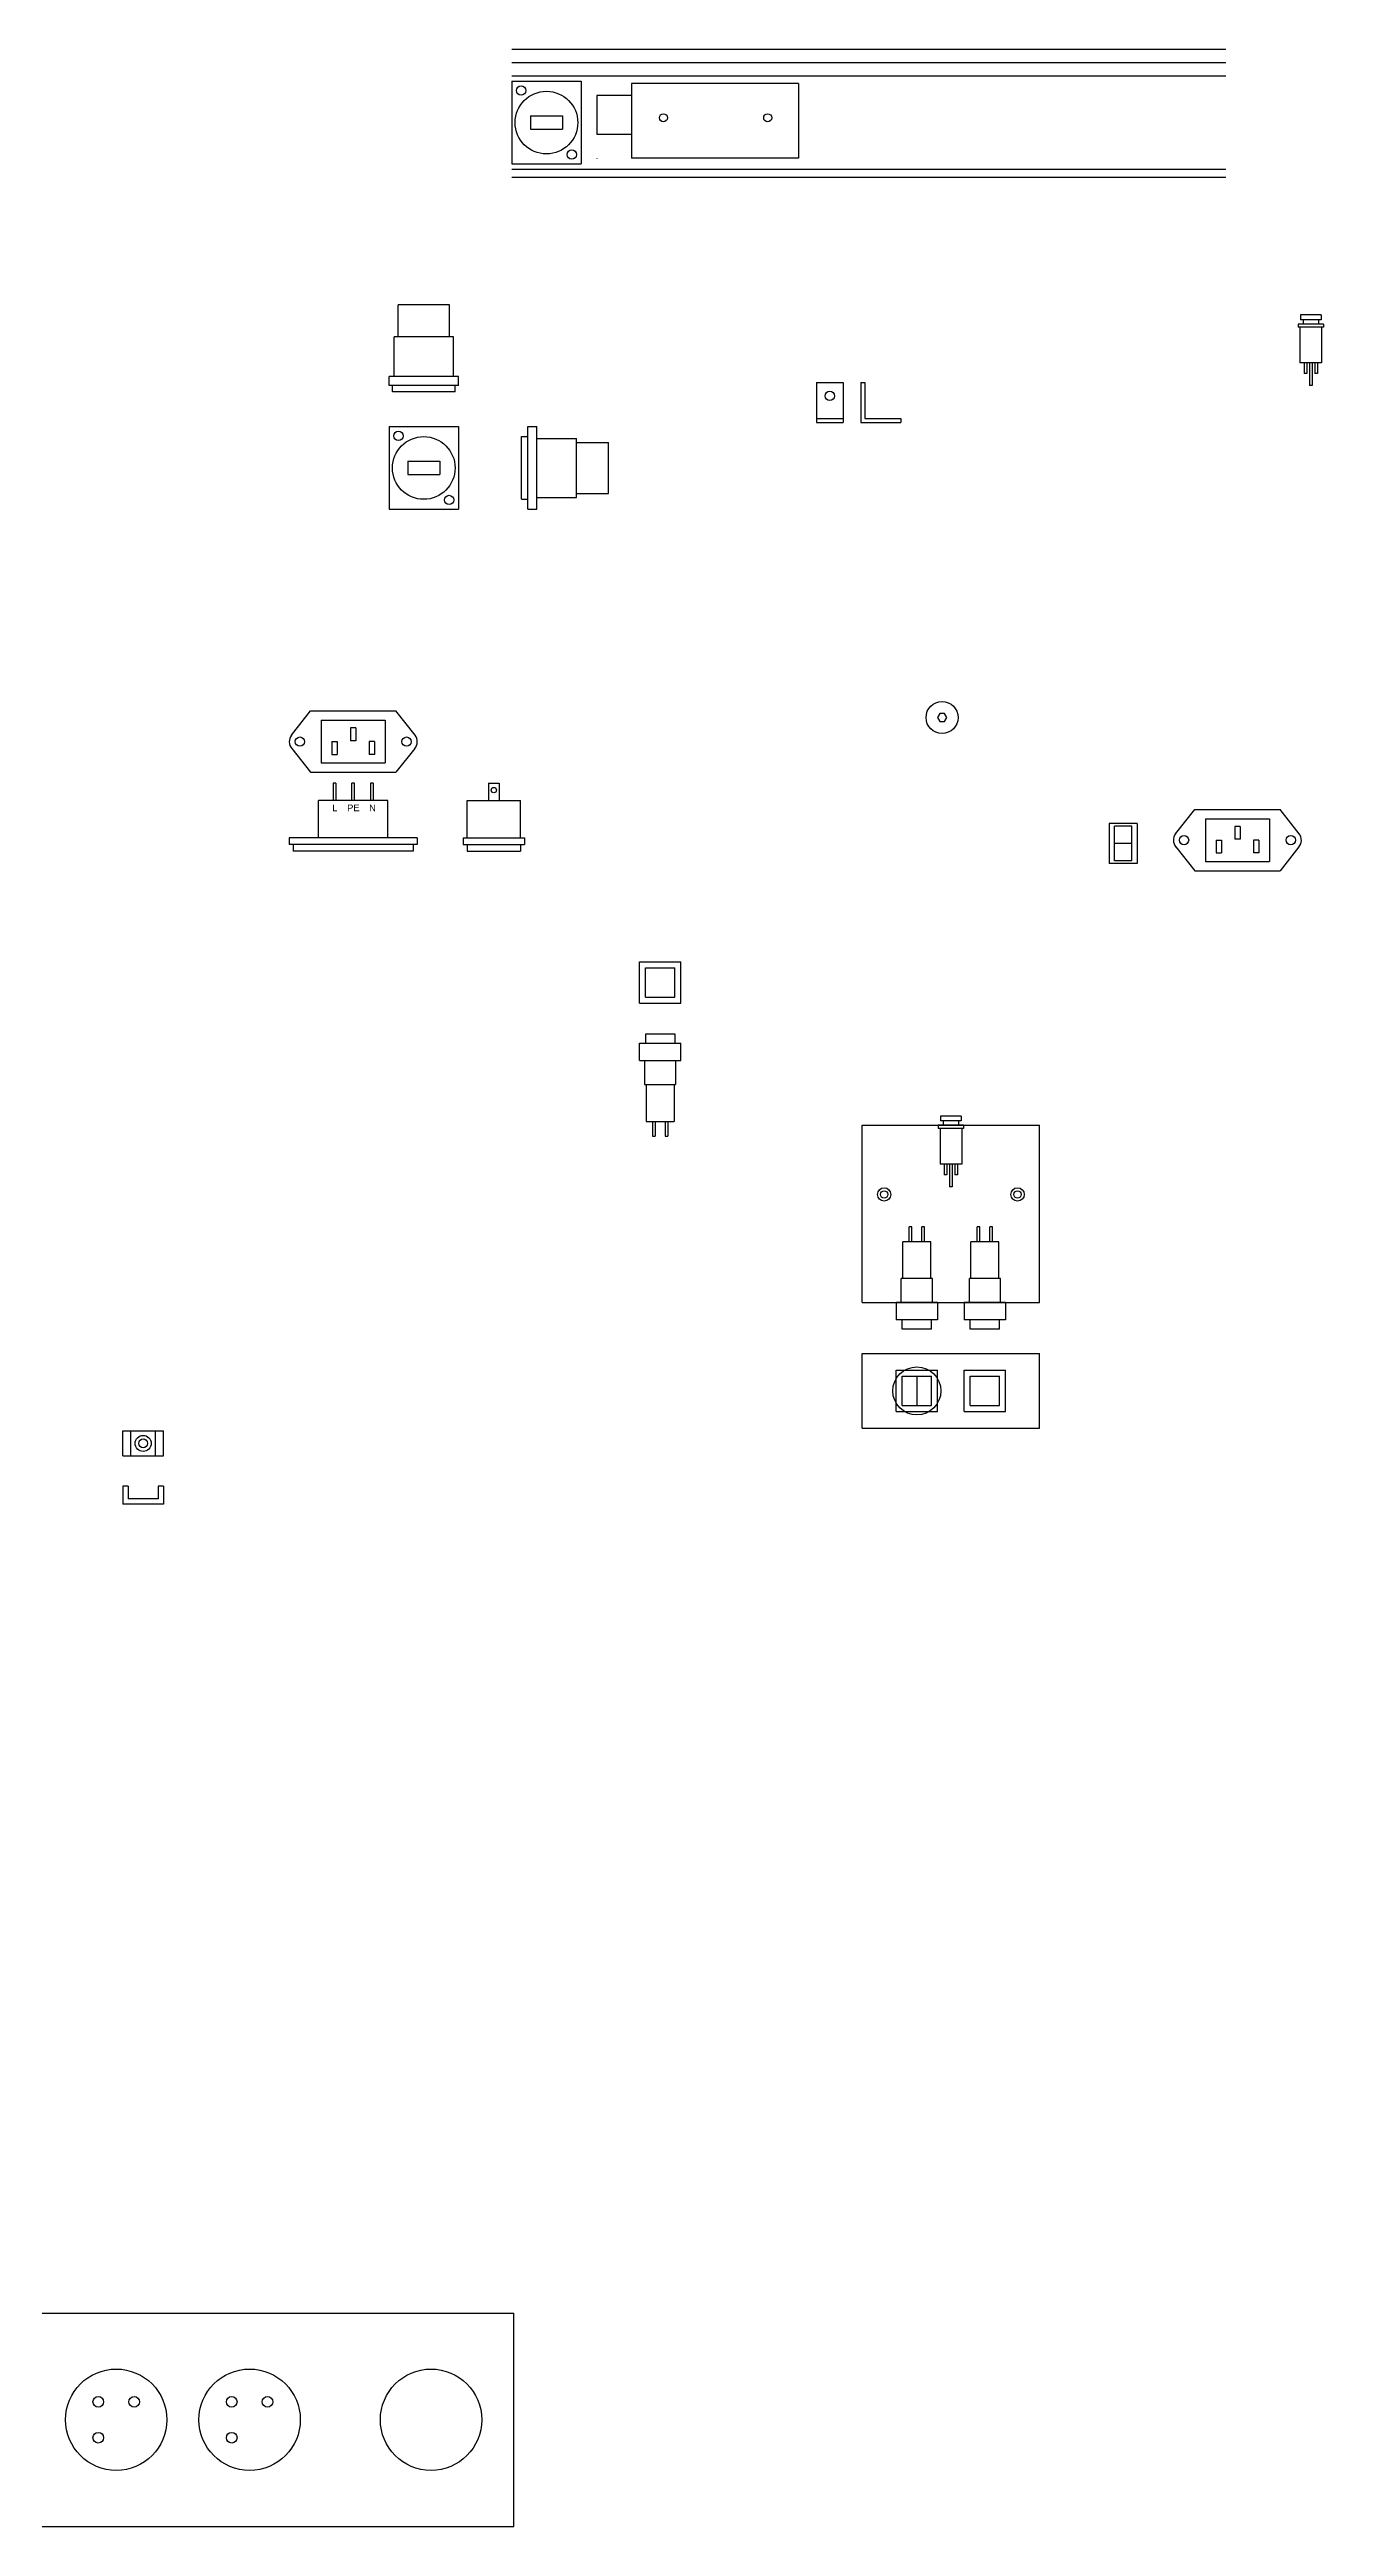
# Model space of a CAD drawing. Header units: millimetres. Extents: x 568 to 6362, y 128 to 2487.
# Drawn here: x 5354 to 5832, y 1533 to 2462 of the extents above; entities that cross this region are included whole.
import ezdxf

# ---------------------------------------------------------------- set-up
doc = ezdxf.new("R2010")
doc.units = ezdxf.units.MM

# ---------------------------------------------------------------- blocks, each defined once
blk = doc.blocks.new('Z$W@#28253')
at = {"color": 221}
for p, q in [((0, 23.1), (0, 21.9)), ((9.5, 23.1), (0, 23.1)), ((9.5, 21.9), (0, 21.9)), ((0.7, 21.9), (0.7, 8.5)), ((8.65, 26.5), (0.85, 26.5)), ((0.85, 26.5), (0.85, 24.7)), ((8.65, 24.7), (0.85, 24.7)), ((1.85, 24.7), (1.85, 23.1)), ((7.65, 24.7), (7.65, 23.1)), ((8.65, 26.5), (8.65, 24.7)), ((8.8, 21.9), (8.8, 8.5)), ((9.5, 23.1), (9.5, 21.9)), ((8.8, 8.5), (0.7, 8.5)), ((2.25, 8.5), (2.25, 4.5)), ((3.25, 4.5), (2.25, 4.5)), ((3.25, 8.5), (3.25, 4.5)), ((4.25, 8.5), (4.25, 0)), ((5.25, 0), (4.25, 0)), ((5.25, 8.5), (5.25, 0)), ((6.25, 8.5), (6.25, 4.5)), ((7.25, 4.5), (6.25, 4.5)), ((7.25, 8.5), (7.25, 4.5))]:
    blk.add_line(p, q, dxfattribs=at)
blk = doc.blocks.new('Z$W@#6868')
at = {"color": 161}
for p, q in [((2.25, 38.4), (13.25, 38.4)), ((2.25, 38.4), (2.25, 34.9)), ((13.25, 38.4), (13.25, 34.9)), ((0, 34.9), (15.5, 34.9)), ((0, 28.4), (0, 34.9)), ((0, 28.4), (15.5, 28.4)), ((1.925, 28.4), (1.925, 19.4)), ((13.575, 28.4), (13.575, 19.4)), ((15.5, 28.4), (15.5, 34.9)), ((1.925, 19.4), (13.575, 19.4)), ((2.5, 19.4), (2.5, 5.6)), ((13, 19.4), (13, 5.6)), ((2.5, 5.6), (13, 5.6)), ((4.85, 5.6), (4.85, 0)), ((4.85, 0), (5.85, 0)), ((5.85, 5.6), (5.85, 0)), ((9.65, 5.6), (9.65, 0)), ((9.65, 0), (10.65, 0)), ((10.65, 5.6), (10.65, 0))]:
    blk.add_line(p, q, dxfattribs=at)
blk = doc.blocks.new('Z$W@#27644')
at = {"color": 161}
for p, q in [((0, 0), (0, 15.5)), ((0, 15.5), (15.5, 15.5)), ((2.25, 2.25), (2.25, 13.25)), ((2.25, 13.25), (13.25, 13.25)), ((13.25, 2.25), (13.25, 13.25)), ((15.5, 0), (15.5, 15.5)), ((0, 0), (15.5, 0)), ((2.25, 2.25), (13.25, 2.25))]:
    blk.add_line(p, q, dxfattribs=at)
blk = doc.blocks.new('Z$W@#24464')
at = {"color": 52}
for p, q in [((0, 0), (0, 10.5)), ((15, 10.5), (0, 10.5)), ((15, 0), (15, 10.5)), ((15, 0), (0, 0)), ((1, 8.45), (14, 8.45)), ((1, 2.05), (1, 8.45)), ((1, 2.05), (14, 2.05)), ((7.5, 2.05), (7.5, 8.45)), ((14, 2.05), (14, 8.45))]:
    blk.add_line(p, q, dxfattribs=at)
blk = doc.blocks.new('Z$W@#16827')
at = {"color": 191}
for p, q in [((0.79, 13.89), (8, 23)), ((8, 23), (40, 23)), ((12, 19.5), (12, 3.5)), ((12, 19.5), (36, 19.5)), ((36, 19.5), (36, 3.5)), ((47.21, 13.89), (40, 23)), ((16, 11.52), (18, 11.52)), ((16, 11.52), (16, 6.72)), ((18, 11.52), (18, 6.72)), ((25, 16.66), (23, 16.66)), ((23, 16.66), (23, 11.86)), ((25, 11.86), (23, 11.86)), ((25, 16.66), (25, 11.86)), ((32, 11.52), (30, 11.52)), ((30, 11.52), (30, 6.72)), ((32, 11.52), (32, 6.72)), ((0.94, 8.93), (8, 0)), ((8, 0), (40, 0)), ((12, 3.5), (36, 3.5)), ((16, 6.72), (18, 6.72)), ((32, 6.72), (30, 6.72)), ((47.06, 8.93), (40, 0))]:
    blk.add_line(p, q, dxfattribs=at)
for centre in [(4, 11.5), (44, 11.5)]:
    blk.add_circle(centre, 1.75, dxfattribs=at)
for centre, start, end in [((4, 11.5), 143.31915, 220.01828), ((44, 11.5), 319.98172, 36.68085)]:
    blk.add_arc(centre, 4, start, end, dxfattribs=at)
blk = doc.blocks.new('Z$W@#17035')
at = {"color": 161}
for p, q in [((0, 31), (26, 31)), ((0, 31), (0, 0)), ((26, 31), (26, 0)), ((7, 18), (19, 18)), ((7, 18), (7, 13)), ((7, 13), (19, 13)), ((19, 18), (19, 13)), ((0, 0), (26, 0))]:
    blk.add_line(p, q, dxfattribs=at)
for centre, radius in [((3.5, 27.5), 1.75), ((13, 15.5), 11.75), ((22.5, 3.5), 1.75)]:
    blk.add_circle(centre, radius, dxfattribs=at)
blk = doc.blocks.new('Z$W@#23811')
at = {"color": 103}
for p, q in [((13, 28.2), (13, 0.2)), ((75.5, 28.2), (13, 28.2)), ((75.5, 28.2), (75.5, 0.2)), ((0, 23.64), (0, 9.03)), ((13, 23.64), (0, 23.64)), ((13, 9.03), (0, 9.03)), ((0, 0.2), (0, 0)), ((75.5, 0.2), (13, 0.2))]:
    blk.add_line(p, q, dxfattribs=at)
for centre in [(24.9, 15.3), (64, 15.3)]:
    blk.add_circle(centre, 1.5, dxfattribs=at)

msp = doc.modelspace()

# ---------------------------------------------------------------- linework, layer by layer
msp.add_line((5794.973, 2461.956), (5527.345, 2461.956))
at = {"color": 3}
for p, q in [((5794.973, 2456.956), (5527.345, 2456.956)), ((5794.973, 2451.956), (5527.345, 2451.956)), ((5794.973, 2416.956), (5527.345, 2416.956)), ((5794.973, 2413.956), (5527.345, 2413.956))]:
    msp.add_line(p, q, dxfattribs=at)
at = {"color": 161}
for p, q in [((5484.748, 2354.252), (5484.748, 2366.252)), ((5503.948, 2366.252), (5484.748, 2366.252)), ((5503.948, 2354.252), (5503.948, 2366.252)), ((5483.248, 2339.452), (5483.248, 2354.252)), ((5505.448, 2354.252), (5483.248, 2354.252)), ((5505.448, 2339.452), (5505.448, 2354.252)), ((5481.348, 2336.052), (5481.348, 2339.452)), ((5507.348, 2339.452), (5481.348, 2339.452)), ((5507.348, 2336.052), (5481.348, 2336.052)), ((5482.598, 2333.652), (5482.598, 2336.052)), ((5506.098, 2333.652), (5482.598, 2333.652)), ((5506.098, 2333.652), (5506.098, 2336.052)), ((5507.348, 2336.052), (5507.348, 2339.452)), ((5481.348, 2320.607), (5507.348, 2320.607)), ((5481.348, 2320.607), (5481.348, 2289.607)), ((5507.348, 2320.607), (5507.348, 2289.607)), ((5530.987, 2293.357), (5530.987, 2316.857)), ((5530.987, 2316.857), (5533.387, 2316.857)), ((5533.387, 2320.607), (5536.787, 2320.607)), ((5533.387, 2289.607), (5533.387, 2320.607)), ((5536.787, 2289.607), (5536.787, 2320.607)), ((5536.787, 2316.207), (5551.587, 2316.207)), ((5551.587, 2294.007), (5551.587, 2316.207)), ((5551.587, 2314.707), (5563.587, 2314.707)), ((5563.587, 2295.507), (5563.587, 2314.707)), ((5488.348, 2307.607), (5500.348, 2307.607)), ((5488.348, 2307.607), (5488.348, 2302.607)), ((5500.348, 2307.607), (5500.348, 2302.607)), ((5488.348, 2302.607), (5500.348, 2302.607)), ((5536.787, 2294.007), (5551.587, 2294.007)), ((5551.587, 2295.507), (5563.587, 2295.507)), ((5481.348, 2289.607), (5507.348, 2289.607)), ((5530.987, 2293.357), (5533.387, 2293.357)), ((5533.387, 2289.607), (5536.787, 2289.607)), ((5575.179, 2104.524), (5575.179, 2120.024)), ((5575.179, 2120.024), (5590.679, 2120.024)), ((5577.429, 2106.774), (5577.429, 2117.774)), ((5577.429, 2117.774), (5588.429, 2117.774)), ((5588.429, 2106.774), (5588.429, 2117.774)), ((5590.679, 2104.524), (5590.679, 2120.024)), ((5575.179, 2104.524), (5590.679, 2104.524)), ((5577.429, 2106.774), (5588.429, 2106.774)), ((5575.179, 2089.484), (5590.679, 2089.484)), ((5575.179, 2082.984), (5575.179, 2089.484)), ((5577.429, 2092.984), (5588.429, 2092.984)), ((5577.429, 2092.984), (5577.429, 2089.484)), ((5588.429, 2092.984), (5588.429, 2089.484)), ((5590.679, 2082.984), (5590.679, 2089.484)), ((5575.179, 2082.984), (5590.679, 2082.984)), ((5577.104, 2082.984), (5577.104, 2073.984)), ((5588.754, 2082.984), (5588.754, 2073.984)), ((5577.104, 2073.984), (5588.754, 2073.984)), ((5577.679, 2073.984), (5577.679, 2060.184)), ((5588.179, 2073.984), (5588.179, 2060.184)), ((5577.679, 2060.184), (5588.179, 2060.184)), ((5580.029, 2060.184), (5580.029, 2054.584)), ((5580.029, 2054.584), (5581.029, 2054.584)), ((5581.029, 2060.184), (5581.029, 2054.584)), ((5584.829, 2060.184), (5584.829, 2054.584)), ((5584.829, 2054.584), (5585.829, 2054.584)), ((5585.829, 2060.184), (5585.829, 2054.584)), ((5658.681, 1992.22), (5658.681, 2058.72)), ((5658.681, 2058.72), (5725.181, 2058.72)), ((5725.181, 1992.22), (5725.181, 2058.72)), ((5658.681, 1992.22), (5725.181, 1992.22)), ((5658.681, 1945.143), (5658.681, 1973.143)), ((5658.681, 1973.143), (5725.181, 1973.143)), ((5725.181, 1945.143), (5725.181, 1973.143)), ((5679.181, 1964.643), (5679.181, 1953.643)), ((5658.681, 1945.143), (5725.181, 1945.143))]:
    msp.add_line(p, q, dxfattribs=at)
at = {"color": 221}
for p, q in [((5822.092, 2359.058), (5822.092, 2357.858)), ((5831.592, 2359.058), (5822.092, 2359.058)), ((5830.742, 2362.458), (5822.942, 2362.458)), ((5822.942, 2362.458), (5822.942, 2360.658)), ((5830.742, 2360.658), (5822.942, 2360.658)), ((5823.942, 2360.658), (5823.942, 2359.058)), ((5829.742, 2360.658), (5829.742, 2359.058)), ((5830.742, 2362.458), (5830.742, 2360.658)), ((5831.592, 2359.058), (5831.592, 2357.858)), ((5831.592, 2357.858), (5822.092, 2357.858)), ((5822.792, 2357.858), (5822.792, 2344.458)), ((5830.892, 2357.858), (5830.892, 2344.458)), ((5830.892, 2344.458), (5822.792, 2344.458)), ((5824.342, 2344.458), (5824.342, 2340.458)), ((5825.342, 2340.458), (5824.342, 2340.458)), ((5825.342, 2344.458), (5825.342, 2340.458)), ((5826.342, 2344.458), (5826.342, 2335.958)), ((5827.342, 2344.458), (5827.342, 2335.958)), ((5828.342, 2344.458), (5828.342, 2340.458)), ((5829.342, 2340.458), (5828.342, 2340.458)), ((5829.342, 2344.458), (5829.342, 2340.458)), ((5827.342, 2335.958), (5826.342, 2335.958))]:
    msp.add_line(p, q, dxfattribs=at)
at = {"color": 1}
for p, q in [((5641.537, 2337.112), (5641.537, 2322.112)), ((5641.537, 2337.112), (5651.537, 2337.112)), ((5651.537, 2337.112), (5651.537, 2322.112)), ((5658.231, 2337.112), (5659.731, 2337.112)), ((5658.231, 2337.112), (5658.231, 2322.112)), ((5659.731, 2337.112), (5659.731, 2323.612)), ((5641.537, 2323.612), (5651.537, 2323.612)), ((5641.537, 2322.112), (5651.537, 2322.112)), ((5658.231, 2322.112), (5673.231, 2322.112)), ((5659.731, 2323.612), (5673.231, 2323.612)), ((5673.231, 2323.612), (5673.231, 2322.112))]:
    msp.add_line(p, q, dxfattribs=at)
at = {"color": 191}
for p, q in [((5444.723, 2204.904), (5451.931, 2214.015)), ((5451.931, 2214.015), (5483.931, 2214.015)), ((5455.931, 2210.515), (5455.931, 2194.515)), ((5455.931, 2210.515), (5479.931, 2210.515)), ((5479.931, 2210.515), (5479.931, 2194.515)), ((5491.139, 2204.904), (5483.931, 2214.015)), ((5459.931, 2202.536), (5461.931, 2202.536)), ((5459.931, 2202.536), (5459.931, 2197.736)), ((5461.931, 2202.536), (5461.931, 2197.736)), ((5468.931, 2207.678), (5466.931, 2207.678)), ((5466.931, 2207.678), (5466.931, 2202.878)), ((5468.931, 2202.878), (5466.931, 2202.878)), ((5468.931, 2207.678), (5468.931, 2202.878)), ((5475.931, 2202.536), (5473.931, 2202.536)), ((5473.931, 2202.536), (5473.931, 2197.736)), ((5475.931, 2202.536), (5475.931, 2197.736)), ((5444.868, 2199.943), (5451.931, 2191.015)), ((5455.931, 2194.515), (5479.931, 2194.515)), ((5459.931, 2197.736), (5461.931, 2197.736)), ((5475.931, 2197.736), (5473.931, 2197.736)), ((5490.995, 2199.943), (5483.931, 2191.015)), ((5451.931, 2191.015), (5483.931, 2191.015)), ((5460.431, 2186.933), (5460.431, 2180.433)), ((5461.431, 2186.933), (5460.431, 2186.933)), ((5461.431, 2186.933), (5461.431, 2180.433)), ((5467.431, 2180.433), (5467.431, 2186.933)), ((5468.431, 2186.933), (5467.431, 2186.933)), ((5468.431, 2180.433), (5468.431, 2186.933)), ((5474.431, 2186.933), (5474.431, 2180.433)), ((5475.431, 2186.933), (5474.431, 2186.933)), ((5475.431, 2186.933), (5475.431, 2180.433)), ((5518.618, 2186.933), (5522.618, 2186.933)), ((5518.618, 2186.933), (5518.618, 2180.433)), ((5522.618, 2186.933), (5522.618, 2180.433)), ((5454.931, 2166.433), (5454.931, 2180.433)), ((5480.931, 2180.433), (5454.931, 2180.433)), ((5480.931, 2166.433), (5480.931, 2180.433)), ((5510.618, 2180.433), (5530.618, 2180.433)), ((5510.618, 2166.433), (5510.618, 2180.433)), ((5530.618, 2166.433), (5530.618, 2180.433)), ((5491.931, 2166.433), (5443.931, 2166.433)), ((5443.931, 2166.433), (5443.931, 2163.933)), ((5491.931, 2163.933), (5443.931, 2163.933)), ((5445.431, 2163.933), (5445.431, 2161.433)), ((5490.431, 2163.933), (5490.431, 2161.433)), ((5491.931, 2166.433), (5491.931, 2163.933)), ((5509.118, 2166.433), (5532.118, 2166.433)), ((5509.118, 2166.433), (5509.118, 2163.933)), ((5509.118, 2163.933), (5532.118, 2163.933)), ((5510.618, 2163.933), (5510.618, 2161.433)), ((5530.618, 2163.933), (5530.618, 2161.433)), ((5532.118, 2166.433), (5532.118, 2163.933)), ((5490.431, 2161.433), (5445.431, 2161.433)), ((5510.618, 2161.433), (5530.618, 2161.433))]:
    msp.add_line(p, q, dxfattribs=at)
at = {"color": 53}
for p, q in [((5381.572, 1934.767), (5381.572, 1944.167)), ((5381.572, 1944.167), (5396.772, 1944.167)), ((5384.572, 1934.767), (5384.572, 1944.167)), ((5393.772, 1934.767), (5393.772, 1944.167)), ((5396.772, 1934.767), (5396.772, 1944.167)), ((5381.572, 1934.767), (5396.772, 1934.767)), ((5381.572, 1923.481), (5381.572, 1916.681)), ((5383.572, 1923.481), (5381.572, 1923.481)), ((5383.572, 1923.481), (5383.572, 1918.681)), ((5396.772, 1923.481), (5394.772, 1923.481)), ((5394.772, 1923.481), (5394.772, 1918.681)), ((5396.772, 1923.481), (5396.772, 1916.681)), ((5396.772, 1916.681), (5381.572, 1916.681)), ((5394.772, 1918.681), (5383.572, 1918.681))]:
    msp.add_line(p, q, dxfattribs=at)
at = {"color": 52}
for p, q in [((5048.08, 1613.464), (5528.08, 1613.464)), ((5528.08, 1533.464), (5528.08, 1613.464)), ((5048.08, 1533.464), (5528.08, 1533.464))]:
    msp.add_line(p, q, dxfattribs=at)
at = {"color": 221}
msp.add_lwpolyline([(5689.492, 2210.043), (5690.358, 2211.543), (5689.492, 2213.043), (5687.76, 2213.043), (5686.894, 2211.543), (5687.76, 2210.043)], close=True, dxfattribs=at)
at = {"color": 1}
msp.add_circle((5646.537, 2332.112), 1.75, dxfattribs=at)
at = {"color": 161}
for centre, radius in [((5494.348, 2305.107), 11.75), ((5484.848, 2317.107), 1.75), ((5503.848, 2293.107), 1.75), ((5666.931, 2032.79), 2.5), ((5666.931, 2032.79), 1.375), ((5716.931, 2032.79), 2.5), ((5716.931, 2032.79), 1.375), ((5679.181, 1959.143), 9)]:
    msp.add_circle(centre, radius, dxfattribs=at)
at = {"color": 221}
msp.add_circle((5688.626, 2211.543), 6, dxfattribs=at)
at = {"color": 191}
for centre, radius in [((5447.931, 2202.515), 1.75), ((5487.931, 2202.515), 1.75), ((5520.618, 2184.343), 1)]:
    msp.add_circle(centre, radius, dxfattribs=at)
at = {"color": 53}
for radius in [3, 1.65]:
    msp.add_circle((5389.172, 1939.467), radius, dxfattribs=at)
at = {"color": 52}
for centre, radius in [((5379.08, 1573.464), 19), ((5429.08, 1573.464), 19), ((5497.08, 1573.464), 19), ((5372.362, 1580.181), 2), ((5385.797, 1580.181), 2), ((5422.362, 1580.181), 2), ((5435.797, 1580.181), 2), ((5372.362, 1566.746), 2), ((5422.362, 1566.746), 2)]:
    msp.add_circle(centre, radius, dxfattribs=at)
at = {"color": 191}
for centre, start, end in [((5447.931, 2202.515), 143.319153, 220.018283), ((5487.931, 2202.515), 319.981717, 36.680847)]:
    msp.add_arc(centre, 4, start, end, dxfattribs=at)

# ---------------------------------------------------------------- block references
at = {"color": 3}
for name, p in [('Z$W@#17035', (5527.345, 2419.063)), ('Z$W@#23811', (5559.266, 2421.058))]:
    msp.add_blockref(name, p, dxfattribs=at)
at = {"color": 52}
msp.add_blockref('Z$W@#16827', (5775.325, 2154.093), dxfattribs=at)
at = {"color": 52, "rotation": 90}
msp.add_blockref('Z$W@#24464', (5761.751, 2156.838), dxfattribs=at)
at = {"color": 161}
for name, p in [('Z$W@#28253', (5687.181, 2035.62)), ('Z$W@#27644', (5671.431, 1951.393)), ('Z$W@#27644', (5696.931, 1951.393))]:
    msp.add_blockref(name, p, dxfattribs=at)
at = {"color": 161, "rotation": 180}
for p in [(5686.931, 2020.62), (5712.431, 2020.62)]:
    msp.add_blockref('Z$W@#6868', p, dxfattribs=at)

# ---------------------------------------------------------------- texts
at = {"color": 191, "char_height": 2.5, "width": 4.69934, "attachment_point": 5}
for s, insert in [('{\\fArial|b0|i0|c238|p0;L}', (5461.005, 2177.687)), ('{\\fArial|b0|i0|c238|p0;PE}', (5467.976, 2177.687)), ('{\\fArial|b0|i0|c238|p0;N}', (5475.121, 2177.687))]:
    msp.add_mtext(s, dxfattribs=dict(at, insert=insert))

doc.saveas('drawing.dxf')
